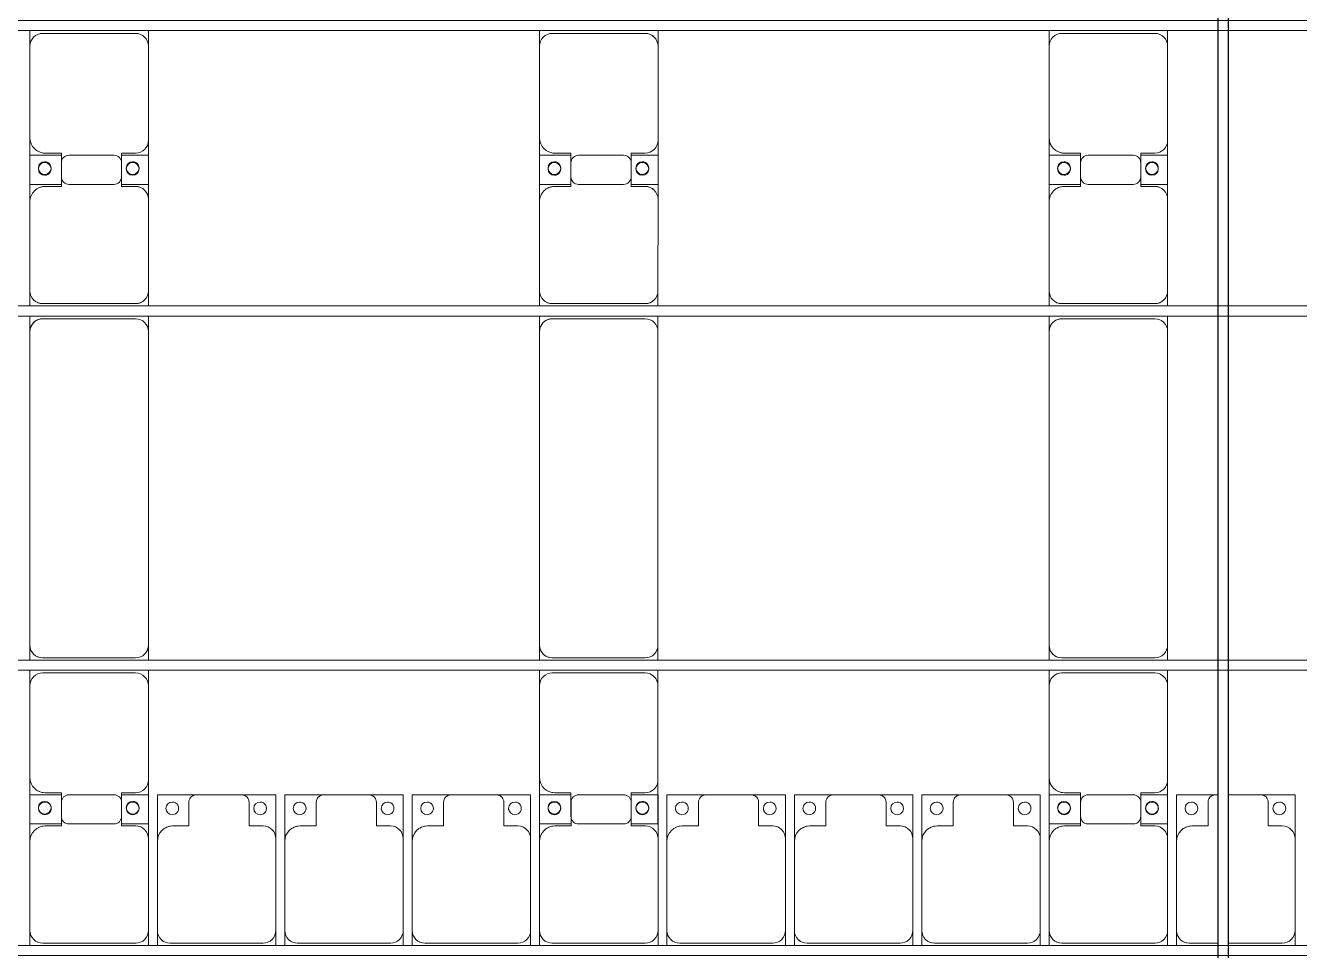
# Model space of a CAD drawing. Header units: millimetres. Extents: x -147246 to 112336, y -213734 to -86506.
# Drawn here: x -44365 to -39365, y -130845 to -127215 of the extents above; entities that cross this region are included whole.
import ezdxf

# ---------------------------------------------------------------- set-up
doc = ezdxf.new("R2010")
doc.units = ezdxf.units.MM
doc.layers.add('A-GENM', color=13, linetype='Continuous', lineweight=9)
doc.layers.add('S-BEAM', color=12, linetype='Continuous', lineweight=9)

# ---------------------------------------------------------------- blocks, each defined once
blk = doc.blocks.new('Dai phao do pin - DẢI PHAO ĐỠ PIN-30912-BỐ TRÍ KHUNG KẾT CẤU BÈ PIN 05')
at = {"layer": 'A-GENM', "color": 7}
for p, q in [((30828.9, 223.4), (30889.7, 223.4)), ((31259.7, 223.4), (30889.7, 223.4)), ((31259.7, 223.4), (31432.2, 223.4)), ((31317.8, 223.4), (31490.3, 223.4)), ((31317.8, 118.2), (31317.8, 223.4)), ((31432.2, 223.4), (31432.2, 118.2)), ((31850.3, 223.4), (31490.3, 223.4)), ((31850.3, 223.4), (31908.9, 223.4)), ((31948.9, 223.4), (32009.7, 223.4)), ((33240.3, 223.4), (32009.7, 223.4)), ((33240.3, 223.4), (33298.9, 223.4)), ((33338.9, 223.4), (33399.7, 223.4)), ((33769.7, 223.4), (33399.7, 223.4)), ((33769.7, 223.4), (33942.2, 223.4)), ((33942.2, 223.4), (33942.2, 118.4)), ((30839.7, 173.4), (30839.7, -191.6)), ((31309.7, 118.2), (31309.7, 173.4)), ((31440.3, 173.4), (31440.3, 118.2)), ((31900.3, -191.6), (31900.3, 173.4)), ((31959.7, 173.4), (31959.7, -191.6)), ((33290.3, -191.6), (33290.3, 173.4)), ((33349.7, 173.4), (33349.7, -191.6)), ((33819.7, 118.2), (33819.7, 173.4)), ((31402.2, 118.2), (31309.7, 118.2)), ((31440.3, 118.2), (31347.8, 118.2)), ((33912.2, 118.2), (33819.7, 118.2)), ((31317.8, 88.2), (31317.8, -88.2)), ((31432.2, -88.2), (31432.2, 88.2)), ((33942.2, -88.2), (33942.2, 88.2)), ((31309.7, -181.6), (31309.7, -118.2)), ((31309.7, -118.2), (31402.2, -118.2)), ((31317.8, -241.6), (31317.8, -118.2)), ((31347.8, -118.2), (31440.3, -118.2)), ((31432.2, -118.2), (31432.2, -241.6)), ((31440.3, -118.2), (31440.3, -181.6)), ((33819.7, -181.6), (33819.7, -118.2)), ((33819.7, -118.2), (33912.2, -118.2)), ((33942.2, -118), (33942.2, -241.6)), ((30889.7, -241.6), (30828.9, -241.6)), ((30889.7, -241.6), (31249.7, -241.6)), ((31432.2, -241.6), (31249.7, -241.6)), ((31500.3, -241.6), (31317.8, -241.6)), ((31500.3, -241.6), (31850.3, -241.6)), ((31908.9, -241.6), (31850.3, -241.6)), ((32009.7, -241.6), (31948.9, -241.6)), ((32009.7, -241.6), (33240.3, -241.6)), ((33298.9, -241.6), (33240.3, -241.6)), ((33399.7, -241.6), (33338.9, -241.6)), ((33399.7, -241.6), (33759.7, -241.6)), ((33942.2, -241.6), (33759.7, -241.6))]:
    blk.add_line(p, q, dxfattribs=at)
for centre, radius, start, end in [((30889.7, 173.4), 50, 90, 180), ((30889.7, 173.4), 50, 135, 180), ((31259.7, 173.4), 50, 0, 90), ((31259.7, 173.4), 50, 0, 45), ((31490.3, 173.4), 50, 90, 180), ((31490.3, 173.4), 50, 135, 180), ((31850.3, 173.4), 50, 0, 90), ((31850.3, 173.4), 50, 0, 45), ((32009.7, 173.4), 50, 90, 180), ((32009.7, 173.4), 50, 90, 180), ((33240.3, 173.4), 50, 0, 90), ((33240.3, 173.4), 50, 45, 90), ((33399.7, 173.4), 50, 90, 180), ((33399.7, 173.4), 50, 135, 180), ((33769.7, 173.4), 50, 360, 90), ((33769.7, 173.4), 50, 360, 45), ((31368.6, 161.8), 25, 360, 180), ((31368.6, 161.8), 25, 180, 360), ((31371.4, 161.8), 25, 0, 180), ((31371.4, 161.8), 25, 180, 0), ((33878.6, 161.8), 25, 360, 180), ((33878.6, 161.8), 25, 180, 360), ((31347.8, 88.2), 30, 90, 180), ((31402.2, 88.2), 30, 0, 90), ((33912.2, 88.2), 30, 0, 90), ((31347.8, -88.2), 30, 180, 270), ((31402.2, -88.2), 30, 270, 0), ((33912.2, -88.2), 30, 270, 0), ((30889.7, -191.6), 50, 180, 270), ((30889.7, -191.6), 50, 180, 225), ((31249.7, -181.6), 60, 270, 360), ((31249.7, -181.6), 60, 330, 0), ((31368.6, -183.2), 25, 360, 180), ((31368.6, -183.2), 25, 180, 360), ((31371.4, -183.2), 25, 360, 180), ((31371.4, -183.2), 25, 180, 360), ((31500.3, -181.6), 60, 180, 270), ((31500.3, -181.6), 60, 180, 210), ((31850.3, -191.6), 50, 270, 360), ((31850.3, -191.6), 50, 315, 0), ((32009.7, -191.6), 50, 180, 270), ((32009.7, -191.6), 50, 180, 255), ((33240.3, -191.6), 50, 270, 0), ((33399.7, -191.6), 50, 180, 270), ((33399.7, -191.6), 50, 180, 225), ((33759.7, -181.6), 60, 270, 360), ((33759.7, -181.6), 60, 330, 360), ((33878.6, -183.2), 25, 0, 180), ((33878.6, -183.2), 25, 180, 0), ((33240.3, -191.6), 50, 270, 345)]:
    blk.add_arc(centre, radius, start, end, dxfattribs=at)
blk = doc.blocks.new('Dai phao do pin - DẢI PHAO ĐỠ PIN-30943-BỐ TRÍ KHUNG KẾT CẤU BÈ PIN 05')
at = {"layer": 'A-GENM', "color": 7}
for p, q in [((30828.9, 223.4), (30889.7, 223.4)), ((31259.7, 223.4), (30889.7, 223.4)), ((31259.7, 223.4), (31432.2, 223.4)), ((31317.8, 223.4), (31490.3, 223.4)), ((31317.8, 118.2), (31317.8, 223.4)), ((31432.2, 223.4), (31432.2, 118.2)), ((31850.3, 223.4), (31490.3, 223.4)), ((31850.3, 223.4), (31908.9, 223.4)), ((31948.9, 223.4), (32009.7, 223.4)), ((33240.3, 223.4), (32009.7, 223.4)), ((33240.3, 223.4), (33298.9, 223.4)), ((33338.9, 223.4), (33399.7, 223.4)), ((33769.7, 223.4), (33399.7, 223.4)), ((33769.7, 223.4), (33942.2, 223.4)), ((33942.2, 223.4), (33942.2, 118.4)), ((30839.7, 173.4), (30839.7, -191.6)), ((31309.7, 118.2), (31309.7, 173.4)), ((31440.3, 173.4), (31440.3, 118.2)), ((31900.3, -191.6), (31900.3, 173.4)), ((31959.7, 173.4), (31959.7, -191.6)), ((33290.3, -191.6), (33290.3, 173.4)), ((33349.7, 173.4), (33349.7, -191.6)), ((33819.7, 118.2), (33819.7, 173.4)), ((31402.2, 118.2), (31309.7, 118.2)), ((31440.3, 118.2), (31347.8, 118.2)), ((33912.2, 118.2), (33819.7, 118.2)), ((31317.8, 88.2), (31317.8, -88.2)), ((31432.2, -88.2), (31432.2, 88.2)), ((33942.2, -88.2), (33942.2, 88.2)), ((31309.7, -181.6), (31309.7, -118.2)), ((31309.7, -118.2), (31402.2, -118.2)), ((31317.8, -241.6), (31317.8, -118.2)), ((31347.8, -118.2), (31440.3, -118.2)), ((31432.2, -118.2), (31432.2, -241.6)), ((31440.3, -118.2), (31440.3, -181.6)), ((33819.7, -181.6), (33819.7, -118.2)), ((33819.7, -118.2), (33912.2, -118.2)), ((33942.2, -118), (33942.2, -241.6)), ((30889.7, -241.6), (30828.9, -241.6)), ((30889.7, -241.6), (31249.7, -241.6)), ((31432.2, -241.6), (31249.7, -241.6)), ((31500.3, -241.6), (31317.8, -241.6)), ((31500.3, -241.6), (31850.3, -241.6)), ((31908.9, -241.6), (31850.3, -241.6)), ((32009.7, -241.6), (31948.9, -241.6)), ((32009.7, -241.6), (33240.3, -241.6)), ((33298.9, -241.6), (33240.3, -241.6)), ((33399.7, -241.6), (33338.9, -241.6)), ((33399.7, -241.6), (33759.7, -241.6)), ((33942.2, -241.6), (33759.7, -241.6))]:
    blk.add_line(p, q, dxfattribs=at)
for centre, radius, start, end in [((30889.7, 173.4), 50, 90, 180), ((30889.7, 173.4), 50, 135, 180), ((31259.7, 173.4), 50, 0, 90), ((31259.7, 173.4), 50, 0, 45), ((31490.3, 173.4), 50, 90, 180), ((31490.3, 173.4), 50, 135, 180), ((31850.3, 173.4), 50, 0, 90), ((31850.3, 173.4), 50, 0, 45), ((32009.7, 173.4), 50, 90, 180), ((32009.7, 173.4), 50, 90, 180), ((33240.3, 173.4), 50, 0, 90), ((33240.3, 173.4), 50, 45, 90), ((33399.7, 173.4), 50, 90, 180), ((33399.7, 173.4), 50, 135, 180), ((33769.7, 173.4), 50, 360, 90), ((33769.7, 173.4), 50, 360, 45), ((31368.6, 161.8), 25, 360, 180), ((31368.6, 161.8), 25, 180, 360), ((31371.4, 161.8), 25, 0, 180), ((31371.4, 161.8), 25, 180, 0), ((33878.6, 161.8), 25, 360, 180), ((33878.6, 161.8), 25, 180, 360), ((31347.8, 88.2), 30, 90, 180), ((31402.2, 88.2), 30, 0, 90), ((33912.2, 88.2), 30, 0, 90), ((31347.8, -88.2), 30, 180, 270), ((31402.2, -88.2), 30, 270, 0), ((33912.2, -88.2), 30, 270, 0), ((30889.7, -191.6), 50, 180, 270), ((30889.7, -191.6), 50, 180, 225), ((31249.7, -181.6), 60, 270, 360), ((31249.7, -181.6), 60, 330, 0), ((31368.6, -183.2), 25, 360, 180), ((31368.6, -183.2), 25, 180, 360), ((31371.4, -183.2), 25, 360, 180), ((31371.4, -183.2), 25, 180, 360), ((31500.3, -181.6), 60, 180, 270), ((31500.3, -181.6), 60, 180, 210), ((31850.3, -191.6), 50, 270, 360), ((31850.3, -191.6), 50, 315, 0), ((32009.7, -191.6), 50, 180, 270), ((32009.7, -191.6), 50, 180, 255), ((33240.3, -191.6), 50, 270, 0), ((33399.7, -191.6), 50, 180, 270), ((33399.7, -191.6), 50, 180, 225), ((33759.7, -181.6), 60, 270, 360), ((33759.7, -181.6), 60, 330, 360), ((33878.6, -183.2), 25, 0, 180), ((33878.6, -183.2), 25, 180, 0), ((33240.3, -191.6), 50, 270, 308.9793), ((33240.3, -191.6), 50, 315, 345)]:
    blk.add_arc(centre, radius, start, end, dxfattribs=at)
blk = doc.blocks.new('Dai phao do pin - DẢI PHAO ĐỠ PIN-30974-BỐ TRÍ KHUNG KẾT CẤU BÈ PIN 05')
at = {"layer": 'A-GENM', "color": 7}
for p, q in [((30828.9, 223.4), (30889.7, 223.4)), ((31259.7, 223.4), (30889.7, 223.4)), ((31259.7, 223.4), (31432.2, 223.4)), ((31317.8, 223.4), (31490.3, 223.4)), ((31317.8, 118.2), (31317.8, 223.4)), ((31432.2, 223.4), (31432.2, 118.2)), ((31850.3, 223.4), (31490.3, 223.4)), ((31850.3, 223.4), (31908.9, 223.4)), ((31948.9, 223.4), (32009.7, 223.4)), ((33240.3, 223.4), (32009.7, 223.4)), ((33240.3, 223.4), (33298.9, 223.4)), ((33338.9, 223.4), (33399.7, 223.4)), ((33769.7, 223.4), (33399.7, 223.4)), ((33769.7, 223.4), (33942.2, 223.4)), ((33942.2, 223.4), (33942.2, 118.4)), ((30839.7, 173.4), (30839.7, -191.6)), ((31309.7, 118.2), (31309.7, 173.4)), ((31440.3, 173.4), (31440.3, 118.2)), ((31900.3, -191.6), (31900.3, 173.4)), ((31959.7, 173.4), (31959.7, -191.6)), ((33290.3, -191.6), (33290.3, 173.4)), ((33349.7, 173.4), (33349.7, -191.6)), ((33819.7, 118.2), (33819.7, 173.4)), ((31402.2, 118.2), (31309.7, 118.2)), ((31440.3, 118.2), (31347.8, 118.2)), ((33912.2, 118.2), (33819.7, 118.2)), ((31317.8, 88.2), (31317.8, -88.2)), ((31432.2, -88.2), (31432.2, 88.2)), ((33942.2, -88.2), (33942.2, 88.2)), ((31309.7, -181.6), (31309.7, -118.2)), ((31309.7, -118.2), (31402.2, -118.2)), ((31317.8, -241.6), (31317.8, -118.2)), ((31347.8, -118.2), (31440.3, -118.2)), ((31432.2, -118.2), (31432.2, -241.6)), ((31440.3, -118.2), (31440.3, -181.6)), ((33819.7, -181.6), (33819.7, -118.2)), ((33819.7, -118.2), (33912.2, -118.2)), ((33942.2, -118), (33942.2, -241.6)), ((30889.7, -241.6), (30828.9, -241.6)), ((30889.7, -241.6), (31249.7, -241.6)), ((31432.2, -241.6), (31249.7, -241.6)), ((31500.3, -241.6), (31317.8, -241.6)), ((31500.3, -241.6), (31850.3, -241.6)), ((31908.9, -241.6), (31850.3, -241.6)), ((32009.7, -241.6), (31948.9, -241.6)), ((32009.7, -241.6), (33240.3, -241.6)), ((33298.9, -241.6), (33240.3, -241.6)), ((33399.7, -241.6), (33338.9, -241.6)), ((33399.7, -241.6), (33759.7, -241.6)), ((33942.2, -241.6), (33759.7, -241.6))]:
    blk.add_line(p, q, dxfattribs=at)
for centre, radius, start, end in [((30889.7, 173.4), 50, 90, 180), ((30889.7, 173.4), 50, 135, 180), ((31259.7, 173.4), 50, 0, 90), ((31259.7, 173.4), 50, 0, 45), ((31490.3, 173.4), 50, 90, 180), ((31490.3, 173.4), 50, 135, 180), ((31850.3, 173.4), 50, 0, 90), ((31850.3, 173.4), 50, 0, 45), ((32009.7, 173.4), 50, 90, 180), ((32009.7, 173.4), 50, 90, 180), ((33240.3, 173.4), 50, 0, 90), ((33240.3, 173.4), 50, 45, 90), ((33399.7, 173.4), 50, 90, 180), ((33399.7, 173.4), 50, 135, 180), ((33769.7, 173.4), 50, 360, 90), ((33769.7, 173.4), 50, 360, 45), ((31368.6, 161.8), 25, 360, 180), ((31368.6, 161.8), 25, 180, 360), ((31371.4, 161.8), 25, 0, 180), ((31371.4, 161.8), 25, 180, 0), ((33878.6, 161.8), 25, 360, 180), ((33878.6, 161.8), 25, 180, 360), ((31347.8, 88.2), 30, 90, 180), ((31402.2, 88.2), 30, 0, 90), ((33912.2, 88.2), 30, 0, 90), ((31347.8, -88.2), 30, 180, 270), ((31402.2, -88.2), 30, 270, 0), ((33912.2, -88.2), 30, 270, 0), ((30889.7, -191.6), 50, 180, 270), ((30889.7, -191.6), 50, 180, 225), ((31249.7, -181.6), 60, 270, 360), ((31249.7, -181.6), 60, 330, 0), ((31368.6, -183.2), 25, 360, 180), ((31368.6, -183.2), 25, 180, 360), ((31371.4, -183.2), 25, 360, 180), ((31371.4, -183.2), 25, 180, 360), ((31500.3, -181.6), 60, 180, 270), ((31500.3, -181.6), 60, 180, 210), ((31850.3, -191.6), 50, 270, 360), ((31850.3, -191.6), 50, 315, 0), ((32009.7, -191.6), 50, 180, 270), ((32009.7, -191.6), 50, 180, 255), ((33240.3, -191.6), 50, 270, 0), ((33399.7, -191.6), 50, 180, 270), ((33399.7, -191.6), 50, 180, 225), ((33759.7, -181.6), 60, 270, 360), ((33759.7, -181.6), 60, 330, 360), ((33878.6, -183.2), 25, 0, 180), ((33878.6, -183.2), 25, 180, 0), ((33240.3, -191.6), 50, 270, 345)]:
    blk.add_arc(centre, radius, start, end, dxfattribs=at)
blk = doc.blocks.new('Dải phao đi lại kèm đỡ invester - DẢI PHAO ĐI LẠI-14853-BỐ TRÍ KHUNG KẾT CẤU BÈ PIN 05')
at = {"layer": 'A-GENM', "color": 7}
for p, q in [((95758.4, 1312.2), (95881.6, 1312.2)), ((95758.4, 1129.7), (95758.4, 1312.2)), ((96088.2, 1312.2), (95911.8, 1312.2)), ((96118, 1312.2), (96223.4, 1312.2)), ((96223.4, 1312.2), (96223.4, 1139.7)), ((96258.4, 1312.2), (96411.8, 1312.2)), ((96258.4, 1129.7), (96258.4, 1312.2)), ((96588.2, 1312.2), (96411.8, 1312.2)), ((96588.2, 1312.2), (96723.4, 1312.2)), ((96723.4, 1312.2), (96723.4, 1139.7)), ((96758.4, 1312.2), (96911.8, 1312.2)), ((96758.4, 1129.7), (96758.4, 1312.2)), ((97088.2, 1312.2), (96911.8, 1312.2)), ((97088.2, 1312.2), (97223.4, 1312.2)), ((97223.4, 1312.2), (97223.4, 1139.7)), ((97258.4, 1312.2), (97411.8, 1312.2)), ((97258.4, 1129.7), (97258.4, 1312.2)), ((97588.2, 1312.2), (97411.8, 1312.2)), ((97588.2, 1312.2), (97723.4, 1312.2)), ((97723.4, 1312.2), (97723.4, 1139.7)), ((97758.4, 1312.2), (97881.6, 1312.2)), ((97758.4, 1129.7), (97758.4, 1312.2)), ((98088.2, 1312.2), (97911.8, 1312.2)), ((98118, 1312.2), (98223.4, 1312.2)), ((98223.4, 1312.2), (98223.4, 1139.7)), ((98258.4, 1312.2), (98411.8, 1312.2)), ((98258.4, 1129.7), (98258.4, 1312.2)), ((98588.2, 1312.2), (98411.8, 1312.2)), ((98588.2, 1312.2), (98723.4, 1312.2)), ((98723.4, 1312.2), (98723.4, 1139.7)), ((98758.4, 1312.2), (98911.8, 1312.2)), ((98758.4, 1129.7), (98758.4, 1312.2)), ((99088.2, 1312.2), (98911.8, 1312.2)), ((99088.2, 1312.2), (99223.4, 1312.2)), ((99223.4, 1312.2), (99223.4, 1139.7)), ((99258.4, 1312.2), (99411.8, 1312.2)), ((99258.4, 1129.7), (99258.4, 1312.2)), ((99588.2, 1312.2), (99411.8, 1312.2)), ((99588.2, 1312.2), (99723.4, 1312.2)), ((99723.4, 1312.2), (99723.4, 1139.7)), ((99758.4, 1312.2), (99881.6, 1312.2)), ((99758.4, 1129.7), (99758.4, 1312.2)), ((100088.2, 1312.2), (99911.8, 1312.2)), ((100118, 1312.2), (100223.4, 1312.2)), ((100223.4, 1312.2), (100223.4, 1139.7)), ((100258.4, 1312.2), (100411.8, 1312.2)), ((100258.4, 1129.7), (100258.4, 1312.2)), ((100421.3, 1312.2), (100411.8, 1312.2)), ((100588.2, 1312.2), (100461.3, 1312.2)), ((100588.2, 1312.2), (100723.4, 1312.2)), ((100723.4, 1312.2), (100723.4, 1139.7)), ((95881.8, 1282.2), (95881.8, 1189.7)), ((96118.2, 1189.7), (96118.2, 1282.2)), ((96381.8, 1282.2), (96381.8, 1189.7)), ((96618.2, 1189.7), (96618.2, 1282.2)), ((96881.8, 1282.2), (96881.8, 1189.7)), ((97118.2, 1189.7), (97118.2, 1282.2)), ((97381.8, 1282.2), (97381.8, 1189.7)), ((97618.2, 1189.7), (97618.2, 1282.2)), ((97881.8, 1282.2), (97881.8, 1189.7)), ((98118.2, 1189.7), (98118.2, 1282.2)), ((98381.8, 1282.2), (98381.8, 1189.7)), ((98618.2, 1189.7), (98618.2, 1282.2)), ((98881.8, 1282.2), (98881.8, 1189.7)), ((99118.2, 1189.7), (99118.2, 1282.2)), ((99381.8, 1282.2), (99381.8, 1189.7)), ((99618.2, 1189.7), (99618.2, 1282.2)), ((99881.8, 1282.2), (99881.8, 1189.7)), ((100118.2, 1189.7), (100118.2, 1282.2)), ((100381.8, 1282.2), (100381.8, 1189.7)), ((100618.2, 1189.7), (100618.2, 1282.2)), ((95881.8, 1189.7), (95818.4, 1189.7)), ((96173.4, 1189.7), (96118.2, 1189.7)), ((96381.8, 1189.7), (96318.4, 1189.7)), ((96673.4, 1189.7), (96618.2, 1189.7)), ((96881.8, 1189.7), (96818.4, 1189.7)), ((97173.4, 1189.7), (97118.2, 1189.7)), ((97381.8, 1189.7), (97318.4, 1189.7)), ((97673.4, 1189.7), (97618.2, 1189.7)), ((97881.8, 1189.7), (97818.4, 1189.7)), ((98173.4, 1189.7), (98118.2, 1189.7)), ((98381.8, 1189.7), (98318.4, 1189.7)), ((98673.4, 1189.7), (98618.2, 1189.7)), ((98881.8, 1189.7), (98818.4, 1189.7)), ((99173.4, 1189.7), (99118.2, 1189.7)), ((99381.8, 1189.7), (99318.4, 1189.7)), ((99673.4, 1189.7), (99618.2, 1189.7)), ((99881.8, 1189.7), (99818.4, 1189.7)), ((100173.4, 1189.7), (100118.2, 1189.7)), ((100381.8, 1189.7), (100318.4, 1189.7)), ((100673.4, 1189.7), (100618.2, 1189.7)), ((95758.4, 1129.7), (95758.4, 779.7)), ((96223.4, 779.7), (96223.4, 1139.7)), ((96258.4, 1129.7), (96258.4, 779.7)), ((96723.4, 779.7), (96723.4, 1139.7)), ((96758.4, 1129.7), (96758.4, 779.7)), ((97223.4, 779.7), (97223.4, 1139.7)), ((97258.4, 1129.7), (97258.4, 779.7)), ((97723.4, 779.7), (97723.4, 1139.7)), ((97758.4, 1129.7), (97758.4, 779.7)), ((98223.4, 779.7), (98223.4, 1139.7)), ((98258.4, 1129.7), (98258.4, 779.7)), ((98723.4, 779.7), (98723.4, 1139.7)), ((98758.4, 1129.7), (98758.4, 779.7)), ((99223.4, 779.7), (99223.4, 1139.7)), ((99258.4, 1129.7), (99258.4, 779.7)), ((99723.4, 779.7), (99723.4, 1139.7)), ((99758.4, 1129.7), (99758.4, 779.7)), ((100223.4, 779.7), (100223.4, 1139.7)), ((100258.4, 1129.7), (100258.4, 779.7)), ((100723.4, 779.7), (100723.4, 1139.7)), ((95758.4, 720.8), (95758.4, 779.7)), ((96223.4, 779.7), (96223.4, 720.8)), ((96258.4, 720.8), (96258.4, 779.7)), ((96723.4, 779.7), (96723.4, 720.8)), ((96758.4, 720.8), (96758.4, 779.7)), ((97223.4, 779.7), (97223.4, 720.8)), ((97258.4, 720.8), (97258.4, 779.7)), ((97723.4, 779.7), (97723.4, 720.8)), ((97758.4, 720.8), (97758.4, 779.7)), ((98223.4, 779.7), (98223.4, 720.8)), ((98258.4, 720.8), (98258.4, 779.7)), ((98723.4, 779.7), (98723.4, 720.8)), ((98758.4, 720.8), (98758.4, 779.7)), ((99223.4, 779.7), (99223.4, 720.8)), ((99258.4, 720.8), (99258.4, 779.7)), ((99723.4, 779.7), (99723.4, 720.8)), ((99758.4, 720.8), (99758.4, 779.7)), ((100223.4, 779.7), (100223.4, 720.8)), ((100258.4, 720.8), (100258.4, 779.7)), ((100723.4, 779.7), (100723.4, 720.8)), ((95808.4, 729.7), (96173.4, 729.7)), ((96308.4, 729.7), (96673.4, 729.7)), ((96808.4, 729.7), (97173.4, 729.7)), ((97308.4, 729.7), (97673.4, 729.7)), ((97808.4, 729.7), (98173.4, 729.7)), ((98308.4, 729.7), (98673.4, 729.7)), ((98808.4, 729.7), (99173.4, 729.7)), ((99308.4, 729.7), (99673.4, 729.7)), ((99808.4, 729.7), (100173.4, 729.7)), ((100308.4, 729.7), (100421.3, 729.7)), ((100461.3, 729.7), (100673.4, 729.7))]:
    blk.add_line(p, q, dxfattribs=at)
for centre, radius, start, end in [((95911.8, 1282.2), 30, 90, 180), ((96088.2, 1282.2), 30, 0, 90), ((96411.8, 1282.2), 30, 90, 180), ((96411.8, 1282.2), 30, 90, 150), ((96588.2, 1282.2), 30, 0, 90), ((96588.2, 1282.2), 30, 30, 90), ((96911.8, 1282.2), 30, 90, 180), ((96911.8, 1282.2), 30, 90, 150), ((97088.2, 1282.2), 30, 0, 90), ((97088.2, 1282.2), 30, 30, 90), ((97411.8, 1282.2), 30, 90, 180), ((97411.8, 1282.2), 30, 90, 150), ((97588.2, 1282.2), 30, 0, 90), ((97588.2, 1282.2), 30, 30, 90), ((97911.8, 1282.2), 30, 90, 180), ((98088.2, 1282.2), 30, 0, 90), ((98411.8, 1282.2), 30, 90, 180), ((98411.8, 1282.2), 30, 90, 150), ((98588.2, 1282.2), 30, 0, 90), ((98588.2, 1282.2), 30, 30, 90), ((98911.8, 1282.2), 30, 90, 180), ((98911.8, 1282.2), 30, 90, 150), ((99088.2, 1282.2), 30, 0, 90), ((99088.2, 1282.2), 30, 30, 90), ((99411.8, 1282.2), 30, 90, 180), ((99411.8, 1282.2), 30, 90, 150), ((99588.2, 1282.2), 30, 0, 90), ((99588.2, 1282.2), 30, 30, 90), ((99911.8, 1282.2), 30, 90, 180), ((100088.2, 1282.2), 30, 0, 90), ((100411.8, 1282.2), 30, 90, 180), ((100411.8, 1282.2), 30, 90, 150), ((100588.2, 1282.2), 30, 0, 90), ((100588.2, 1282.2), 30, 30, 90), ((95816.8, 1258.6), 25, 90, 270), ((95816.8, 1258.6), 25, 270, 90), ((96161.8, 1258.6), 25, 90, 270), ((96161.8, 1258.6), 25, 270, 90), ((96316.8, 1258.6), 25, 90, 270), ((96316.8, 1258.6), 25, 270, 90), ((96661.8, 1258.6), 25, 90, 270), ((96661.8, 1258.6), 25, 180, 195), ((96661.8, 1258.6), 25, 270, 90), ((96816.8, 1258.6), 25, 90, 270), ((96816.8, 1258.6), 25, 270, 90), ((97161.8, 1258.6), 25, 90, 270), ((97161.8, 1258.6), 25, 180, 195), ((97161.8, 1258.6), 25, 270, 90), ((97316.8, 1258.6), 25, 90, 270), ((97316.8, 1258.6), 25, 270, 90), ((97661.8, 1258.6), 25, 90, 270), ((97661.8, 1258.6), 25, 180, 195), ((97661.8, 1258.6), 25, 270, 90), ((97816.8, 1258.6), 25, 90, 270), ((97816.8, 1258.6), 25, 270, 90), ((98161.8, 1258.6), 25, 90, 270), ((98161.8, 1258.6), 25, 270, 90), ((98316.8, 1258.6), 25, 90, 270), ((98316.8, 1258.6), 25, 270, 90), ((98661.8, 1258.6), 25, 90, 270), ((98661.8, 1258.6), 25, 180, 195), ((98661.8, 1258.6), 25, 270, 90), ((98816.8, 1258.6), 25, 90, 270), ((98816.8, 1258.6), 25, 270, 90), ((99161.8, 1258.6), 25, 90, 270), ((99161.8, 1258.6), 25, 180, 195), ((99161.8, 1258.6), 25, 270, 90), ((99316.8, 1258.6), 25, 90, 270), ((99316.8, 1258.6), 25, 270, 90), ((99661.8, 1258.6), 25, 90, 270), ((99661.8, 1258.6), 25, 180, 195), ((99661.8, 1258.6), 25, 270, 90), ((99816.8, 1258.6), 25, 90, 270), ((99816.8, 1258.6), 25, 270, 90), ((100161.8, 1258.6), 25, 90, 270), ((100161.8, 1258.6), 25, 270, 90), ((100316.8, 1258.6), 25, 90, 270), ((100316.8, 1258.6), 25, 270, 90), ((100661.8, 1258.6), 25, 90, 270), ((100661.8, 1258.6), 25, 180, 195), ((100661.8, 1258.6), 25, 270, 90), ((95818.4, 1129.7), 60, 90, 180), ((95818.4, 1129.7), 60, 90, 120), ((96173.4, 1139.7), 50, 0, 90), ((96173.4, 1139.7), 50, 45, 90), ((96318.4, 1129.7), 60, 90, 180), ((96318.4, 1129.7), 60, 90, 120), ((96673.4, 1139.7), 50, 0, 90), ((96673.4, 1139.7), 50, 45, 90), ((96818.4, 1129.7), 60, 90, 180), ((96818.4, 1129.7), 60, 90, 120), ((97173.4, 1139.7), 50, 0, 90), ((97173.4, 1139.7), 50, 45, 90), ((97318.4, 1129.7), 60, 90, 180), ((97318.4, 1129.7), 60, 90, 120), ((97673.4, 1139.7), 50, 0, 90), ((97673.4, 1139.7), 50, 45, 90), ((97818.4, 1129.7), 60, 90, 180), ((97818.4, 1129.7), 60, 90, 120), ((98173.4, 1139.7), 50, 0, 90), ((98173.4, 1139.7), 50, 45, 90), ((98318.4, 1129.7), 60, 90, 180), ((98318.4, 1129.7), 60, 90, 120), ((98673.4, 1139.7), 50, 0, 90), ((98673.4, 1139.7), 50, 45, 90), ((98818.4, 1129.7), 60, 90, 180), ((98818.4, 1129.7), 60, 90, 120), ((99173.4, 1139.7), 50, 0, 90), ((99173.4, 1139.7), 50, 45, 90), ((99318.4, 1129.7), 60, 90, 180), ((99318.4, 1129.7), 60, 90, 120), ((99673.4, 1139.7), 50, 0, 90), ((99673.4, 1139.7), 50, 45, 90), ((99818.4, 1129.7), 60, 90, 180), ((99818.4, 1129.7), 60, 90, 120), ((100173.4, 1139.7), 50, 0, 90), ((100173.4, 1139.7), 50, 45, 90), ((100318.4, 1129.7), 60, 90, 180), ((100318.4, 1129.7), 60, 90, 120), ((100673.4, 1139.7), 50, 0, 90), ((100673.4, 1139.7), 50, 45, 90), ((95808.4, 779.7), 50, 180, 270), ((96173.4, 779.7), 50, 270, 0), ((96308.4, 779.7), 50, 180, 270), ((96673.4, 779.7), 50, 270, 0), ((96808.4, 779.7), 50, 180, 270), ((97173.4, 779.7), 50, 270, 0), ((97308.4, 779.7), 50, 180, 270), ((97673.4, 779.7), 50, 270, 0), ((97808.4, 779.7), 50, 180, 270), ((98173.4, 779.7), 50, 270, 0), ((98308.4, 779.7), 50, 180, 270), ((98673.4, 779.7), 50, 270, 0), ((98808.4, 779.7), 50, 180, 270), ((99173.4, 779.7), 50, 270, 0), ((99308.4, 779.7), 50, 180, 270), ((99673.4, 779.7), 50, 270, 0), ((99808.4, 779.7), 50, 180, 270), ((100173.4, 779.7), 50, 270, 0), ((100308.4, 779.7), 50, 180, 270), ((100673.4, 779.7), 50, 270, 0), ((95808.4, 779.7), 50, 225, 270), ((96173.4, 779.7), 50, 270, 315), ((96308.4, 779.7), 50, 225, 270), ((96673.4, 779.7), 50, 270, 315), ((96808.4, 779.7), 50, 225, 270), ((97173.4, 779.7), 50, 270, 315), ((97308.4, 779.7), 50, 225, 270), ((97673.4, 779.7), 50, 270, 315), ((97808.4, 779.7), 50, 225, 270), ((98173.4, 779.7), 50, 270, 315), ((98308.4, 779.7), 50, 225, 270), ((98673.4, 779.7), 50, 270, 315), ((98808.4, 779.7), 50, 225, 270), ((99173.4, 779.7), 50, 270, 315), ((99308.4, 779.7), 50, 225, 270), ((99673.4, 779.7), 50, 270, 315), ((99808.4, 779.7), 50, 225, 270), ((100173.4, 779.7), 50, 270, 315), ((100308.4, 779.7), 50, 225, 268.6444), ((100673.4, 779.7), 50, 270, 315)]:
    blk.add_arc(centre, radius, start, end, dxfattribs=at)
blk = doc.blocks.new('Dầm C52 - Dầm C52-18774-BỐ TRÍ KHUNG KẾT CẤU BÈ PIN 05')
at = {"layer": 'S-BEAM', "color": 1}
for p, q in [((-74474.3, 20), (74474.3, 20)), ((74474.3, -20), (-74474.3, -20))]:
    blk.add_line(p, q, dxfattribs=at)
blk = doc.blocks.new('Dầm C52 - Dầm C52-18775-BỐ TRÍ KHUNG KẾT CẤU BÈ PIN 05')
at = {"layer": 'S-BEAM', "color": 1}
for p, q in [((-74474.3, 20), (74474.3, 20)), ((74474.3, -20), (-74474.3, -20))]:
    blk.add_line(p, q, dxfattribs=at)
blk = doc.blocks.new('Dầm C52 - Hộp 40x60-25899-BỐ TRÍ KHUNG KẾT CẤU BÈ PIN 05')
at = {"layer": 'S-BEAM', "color": 3, "lineweight": 25}
for p, q in [((-55977.2, 20), (55977.2, 20)), ((55977.2, -20), (-55977.2, -20))]:
    blk.add_line(p, q, dxfattribs=at)
blk = doc.blocks.new('HOBANMONG_BEPIN 5_rvt-1-BỐ TRÍ KHUNG KẾT CẤU BÈ PIN 05')
at = {"layer": 'A-GENM', "color": 3, "lineweight": 25}
for name, p, rotation in [('Dai phao do pin - DẢI PHAO ĐỠ PIN-30912-BỐ TRÍ KHUNG KẾT CẤU BÈ PIN 05', (-44105.5, -96406.1), 269.9997710125194), ('Dai phao do pin - DẢI PHAO ĐỠ PIN-30943-BỐ TRÍ KHUNG KẾT CẤU BÈ PIN 05', (-42105.5, -96406.1), 269.9997710125194), ('Dai phao do pin - DẢI PHAO ĐỠ PIN-30974-BỐ TRÍ KHUNG KẾT CẤU BÈ PIN 05', (-40105.5, -96406.1), 269.9997710125194), ('Dải phao đi lại kèm đỡ invester - DẢI PHAO ĐI LẠI-14853-BỐ TRÍ KHUNG KẾT CẤU BÈ PIN 05', (-140105.4, -131545.4), 359.9997710135151)]:
    blk.add_blockref(name, p, dxfattribs=dict(at, rotation=rotation))
at = {"layer": 'S-BEAM', "color": 3, "lineweight": 25}
for name, p, rotation in [('Dầm C52 - Hộp 40x60-25899-BỐ TRÍ KHUNG KẾT CẤU BÈ PIN 05', (-39664.2, -148541.9), 269.9997710125197), ('Dầm C52 - Dầm C52-18774-BỐ TRÍ KHUNG KẾT CẤU BÈ PIN 05', (-66079.9, -127214.9), 179.9997710135151), ('Dầm C52 - Dầm C52-18774-BỐ TRÍ KHUNG KẾT CẤU BÈ PIN 05', (-66079.9, -128334.9), 179.9997710135151), ('Dầm C52 - Dầm C52-18775-BỐ TRÍ KHUNG KẾT CẤU BÈ PIN 05', (-66080, -129724.9), 179.9997710135151), ('Dầm C52 - Dầm C52-18775-BỐ TRÍ KHUNG KẾT CẤU BÈ PIN 05', (-66080, -130844.9), 179.9997710135151)]:
    blk.add_blockref(name, p, dxfattribs=dict(at, rotation=rotation))

msp = doc.modelspace()

# ---------------------------------------------------------------- block references
at = {"lineweight": 5}
msp.add_blockref('HOBANMONG_BEPIN 5_rvt-1-BỐ TRÍ KHUNG KẾT CẤU BÈ PIN 05', (0, 0), dxfattribs=at)

doc.saveas('drawing.dxf')
